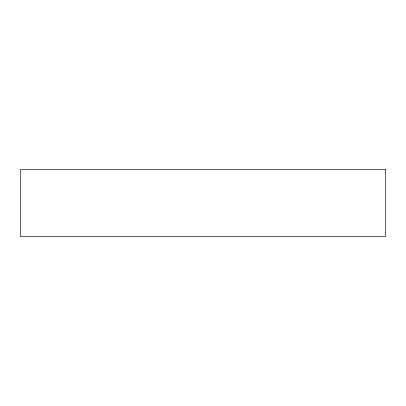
<?xml version="1.0" encoding="UTF-8"?>
<svg xmlns="http://www.w3.org/2000/svg" width="406" height="406" viewBox="0 0 406 406"><rect width="100%" height="100%" fill="white"/><g stroke="black" fill="none" stroke-linecap="round" stroke-linejoin="round"><path stroke-width="0.61" d="M385.7 169.551L20.3 169.551L20.3 236.449L385.7 236.449L385.7 169.551"/></g></svg>
